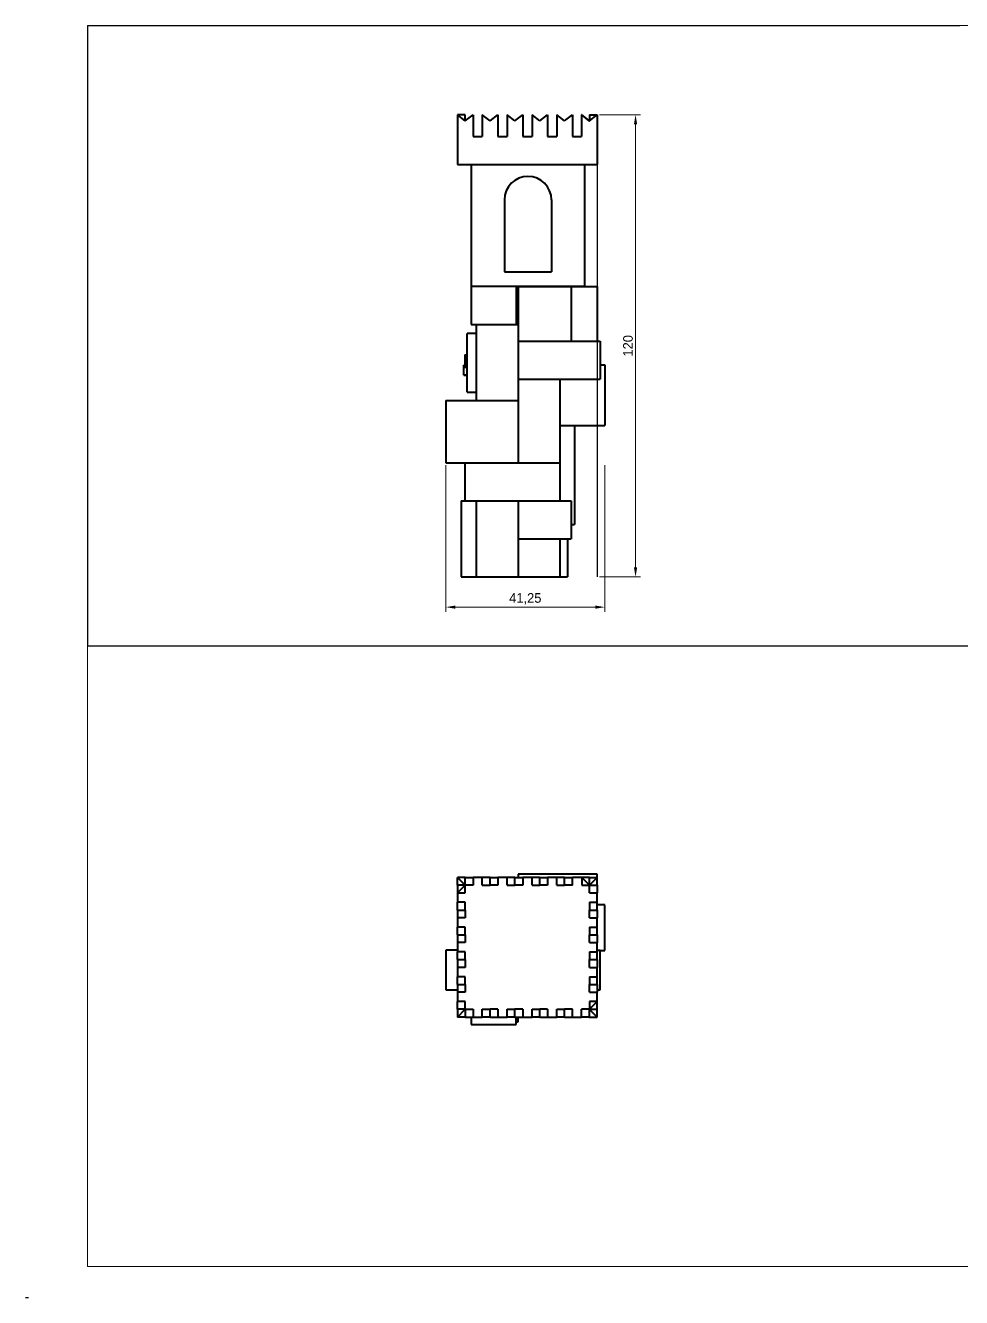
# Model space of a CAD drawing. Header units: millimetres. Extents: x 36 to 506, y 45 to 375.
# Drawn here: x 35.8 to 278.7, y 45.2 to 375.4 of the extents above; entities that cross this region are included whole.
import ezdxf

# ---------------------------------------------------------------- set-up
doc = ezdxf.new("R2010")
doc.units = ezdxf.units.MM
doc.layers.add('几何', color=7, linetype='Continuous')
doc.layers.add('边界', color=7, linetype='Continuous')
doc.dimstyles.new('ISO-25', dxfattribs={"dimtxt": 2.5, "dimasz": 2.5, "dimexe": 1.25, "dimexo": 0.625, "dimtad": 1, "dimtxsty": 'Standard', "dimcen": 2.5, "dimadec": 0, "dimazin": 0, "dimtfac": 1, "dimtmove": 0, "dimatfit": 3, "dimfxl": 1, "dimarcsym": 0})

# ---------------------------------------------------------------- blocks, each defined once
blk = doc.blocks.new('*D3')
at = {"color": 0, "lineweight": 15, "transparency": 16777216}
for p, q in [((184.78, 352.26), (195.35, 352.26)), ((194.1, 349.76), (194.1, 234.76)), ((184.78, 232.26), (195.35, 232.26))]:
    blk.add_line(p, q, dxfattribs=at)
at = {"color": 0, "transparency": 16777216}
for points in [[(193.68, 349.76), (194.52, 349.76), (194.1, 352.26)], [(193.68, 234.76), (194.52, 234.76), (194.1, 232.26)]]:
    blk.add_solid(points, dxfattribs=at)
at = {"layer": 'Defpoints', "color": 0, "transparency": 16777216}
for p in [(184.15, 352.26), (184.15, 232.26), (194.1, 232.26)]:
    blk.add_point(p, dxfattribs=at)
at = {"color": 0, "transparency": 16777216, "insert": (192.15, 292.26), "char_height": 2.5, "attachment_point": 5, "rotation": 90}
blk.add_mtext('120', dxfattribs=at)
blk = doc.blocks.new('*D4')
at = {"color": 0, "lineweight": 15, "transparency": 16777216}
for p, q in [((144.88, 261.26), (144.88, 223.16)), ((186.13, 261.26), (186.13, 223.16)), ((147.38, 224.41), (183.63, 224.41))]:
    blk.add_line(p, q, dxfattribs=at)
at = {"color": 0, "transparency": 16777216}
for points in [[(147.38, 224.83), (147.38, 223.99), (144.88, 224.41)], [(183.63, 224.83), (183.63, 223.99), (186.13, 224.41)]]:
    blk.add_solid(points, dxfattribs=at)
at = {"layer": 'Defpoints', "color": 0, "transparency": 16777216}
for p in [(144.88, 261.88), (186.13, 261.88), (186.13, 224.41)]:
    blk.add_point(p, dxfattribs=at)
at = {"color": 0, "transparency": 16777216, "insert": (165.5, 226.57), "char_height": 2.5, "attachment_point": 5}
blk.add_mtext('41,25', dxfattribs=at)

msp = doc.modelspace()

# ---------------------------------------------------------------- linework, layer by layer
for p, q in [((51.921, 375.436), (51.921, 214.328)), ((51.921, 375.436), (278.278, 375.436)), ((51.921, 214.328), (506.245, 214.328))]:
    msp.add_line(p, q)
msp.add_lwpolyline([(184.152, 352.256), (184.152, 232.256)])
msp.add_open_spline([(35.81, 45.165), (36.079, 45.165), (36.347, 45.165), (36.616, 45.165)], degree=3)
at = {"layer": '几何', "linetype": 'Continuous', "lineweight": 40}
for p, q in [((147.903, 352.256), (147.903, 339.309)), ((149.916, 352.256), (147.903, 352.256)), ((149.916, 350.645), (147.903, 352.256)), ((149.916, 350.645), (151.93, 352.256)), ((149.916, 350.645), (149.916, 352.256)), ((151.93, 352.256), (151.93, 346.617)), ((156.361, 350.645), (154.347, 352.256)), ((154.347, 352.256), (154.347, 346.617)), ((156.361, 350.645), (158.375, 352.256)), ((158.375, 352.256), (158.375, 346.617)), ((160.791, 352.256), (160.791, 346.617)), ((162.805, 350.645), (160.791, 352.256)), ((162.805, 350.645), (164.819, 352.256)), ((164.819, 352.256), (164.819, 346.617)), ((167.236, 352.256), (167.236, 346.617)), ((169.249, 350.645), (167.236, 352.256)), ((169.249, 350.645), (171.263, 352.256)), ((171.263, 352.256), (171.263, 346.617)), ((175.694, 350.645), (173.68, 352.256)), ((173.68, 352.256), (173.68, 346.617)), ((175.694, 350.645), (177.708, 352.256)), ((177.708, 352.256), (177.708, 346.617)), ((180.124, 352.193), (180.044, 352.256)), ((180.044, 352.256), (180.044, 346.617)), ((180.124, 352.256), (180.124, 352.193)), ((182.118, 350.661), (180.124, 352.256)), ((182.098, 350.645), (180.124, 352.193)), ((182.098, 350.645), (182.118, 350.661)), ((182.118, 350.661), (182.138, 350.676)), ((182.138, 350.676), (184.152, 352.256)), ((182.138, 352.256), (182.138, 350.676)), ((182.138, 352.256), (184.152, 352.256)), ((184.152, 352.256), (184.152, 339.309)), ((151.93, 346.617), (154.347, 346.617)), ((158.375, 346.617), (160.791, 346.617)), ((164.819, 346.617), (167.236, 346.617)), ((171.263, 346.617), (173.68, 346.617)), ((177.708, 346.617), (180.044, 346.617)), ((147.903, 339.309), (151.463, 339.309)), ((151.463, 339.309), (180.893, 339.309)), ((151.463, 339.309), (151.463, 307.707)), ((180.893, 339.309), (180.893, 307.707)), ((180.893, 339.309), (184.152, 339.309)), ((160.057, 330.122), (160.057, 311.441)), ((172.299, 330.122), (172.299, 311.441)), ((160.057, 311.441), (172.299, 311.441)), ((151.463, 307.707), (163.116, 307.707)), ((151.463, 307.707), (151.463, 297.831)), ((163.116, 307.707), (163.116, 297.831)), ((163.116, 307.707), (180.893, 307.707)), ((163.61, 307.678), (163.61, 307.634)), ((163.61, 307.678), (184.152, 307.678)), ((163.61, 307.634), (177.436, 307.634)), ((163.61, 307.634), (163.61, 297.831)), ((177.436, 307.634), (177.436, 293.486)), ((184.152, 307.678), (184.152, 293.486)), ((151.463, 297.831), (152.747, 297.831)), ((152.747, 297.831), (152.747, 295.445)), ((152.747, 297.831), (163.116, 297.831)), ((163.116, 297.831), (163.61, 297.831)), ((163.61, 297.831), (163.61, 293.486)), ((152.747, 295.445), (150.377, 295.445)), ((150.377, 289.93), (150.377, 295.445)), ((152.747, 295.445), (152.747, 280.252)), ((163.61, 293.486), (177.436, 293.486)), ((163.61, 293.486), (163.61, 283.61)), ((177.436, 293.486), (184.152, 293.486)), ((184.152, 293.486), (184.942, 293.486)), ((184.942, 293.486), (184.942, 287.363)), ((149.784, 289.93), (150.377, 289.93)), ((149.784, 289.93), (149.784, 289.833)), ((149.784, 289.833), (149.784, 287.266)), ((149.784, 289.833), (150.377, 289.833)), ((150.377, 289.834), (150.377, 289.93)), ((150.377, 287.266), (150.377, 289.834)), ((184.942, 287.363), (184.942, 283.61)), ((184.942, 287.363), (186.127, 287.363)), ((186.127, 287.363), (186.127, 271.561)), ((149.587, 286.706), (149.587, 287.264)), ((150.377, 287.264), (149.587, 287.264)), ((149.587, 284.73), (149.587, 286.706)), ((149.587, 286.706), (150.377, 286.706)), ((149.587, 284.597), (149.587, 284.73)), ((149.587, 284.73), (150.377, 284.73)), ((149.587, 284.597), (150.377, 284.597)), ((149.784, 287.266), (150.377, 287.266)), ((150.377, 287.264), (150.377, 287.266)), ((150.377, 286.706), (150.377, 287.264)), ((150.377, 284.73), (150.377, 286.706)), ((150.377, 284.597), (150.377, 284.73)), ((150.377, 280.252), (150.377, 284.597)), ((163.61, 283.61), (174.474, 283.61)), ((163.61, 283.61), (163.61, 261.883)), ((174.474, 283.61), (184.942, 283.61)), ((174.474, 283.61), (174.474, 261.883)), ((144.877, 278.079), (152.747, 278.079)), ((144.877, 278.079), (144.877, 261.883)), ((150.377, 280.252), (152.747, 280.252)), ((152.747, 280.252), (152.747, 278.079)), ((152.747, 278.079), (163.61, 278.079)), ((174.474, 271.561), (178.226, 271.561)), ((174.474, 271.561), (178.226, 271.561)), ((178.226, 271.561), (186.127, 271.561)), ((178.226, 271.561), (178.226, 245.884)), ((144.877, 261.883), (149.784, 261.883)), ((149.784, 261.883), (149.784, 252.007)), ((149.784, 261.883), (163.61, 261.883)), ((163.61, 261.883), (174.474, 261.883)), ((174.474, 261.883), (174.474, 252.007)), ((148.828, 252.007), (148.828, 232.256)), ((148.828, 252.007), (149.784, 252.007)), ((149.784, 252.007), (152.747, 252.007)), ((152.747, 252.007), (163.61, 252.007)), ((152.747, 252.007), (152.747, 232.256)), ((163.61, 252.007), (177.436, 252.007)), ((163.61, 252.007), (163.61, 232.256)), ((177.436, 252.007), (177.436, 245.884)), ((177.436, 245.884), (177.436, 242.132)), ((177.436, 245.884), (178.226, 245.884)), ((163.61, 242.132), (176.449, 242.132)), ((174.474, 242.132), (174.474, 232.256)), ((176.449, 242.132), (176.449, 232.256)), ((176.449, 242.132), (177.436, 242.132)), ((148.828, 232.256), (152.747, 232.256)), ((152.747, 232.256), (163.61, 232.256)), ((163.61, 232.256), (174.474, 232.256)), ((174.474, 232.256), (176.449, 232.256)), ((149.916, 154.238), (147.903, 154.238)), ((149.916, 152.225), (147.903, 154.238)), ((147.903, 152.225), (147.903, 154.238)), ((149.916, 152.225), (147.903, 150.211)), ((149.916, 152.225), (147.903, 152.225)), ((147.903, 152.225), (147.903, 150.211)), ((149.916, 152.225), (149.916, 154.238)), ((149.916, 154.238), (151.93, 154.238)), ((149.916, 150.211), (149.916, 152.225)), ((151.93, 152.225), (149.916, 152.225)), ((151.93, 154.238), (151.93, 152.225)), ((154.347, 154.238), (151.93, 154.238)), ((154.347, 152.225), (154.347, 154.238)), ((156.361, 154.238), (154.347, 154.238)), ((154.347, 152.225), (156.361, 152.225)), ((156.361, 152.225), (156.361, 154.238)), ((156.361, 154.238), (158.375, 154.238)), ((158.375, 152.225), (156.361, 152.225)), ((160.791, 154.238), (158.375, 154.238)), ((158.375, 154.238), (158.375, 152.225)), ((160.791, 152.225), (160.791, 154.238)), ((162.805, 154.238), (160.791, 154.238)), ((160.791, 152.225), (162.805, 152.225)), ((162.805, 152.225), (162.805, 154.238)), ((162.805, 154.238), (163.61, 154.238)), ((164.819, 152.225), (162.805, 152.225)), ((184.152, 155.044), (163.61, 155.044)), ((163.61, 155.044), (163.61, 154.238)), ((163.61, 154.238), (164.819, 154.238)), ((164.819, 154.238), (164.819, 152.225)), ((167.236, 154.238), (164.819, 154.238)), ((167.236, 152.225), (167.236, 154.238)), ((169.249, 154.238), (167.236, 154.238)), ((167.236, 152.225), (169.249, 152.225)), ((169.249, 154.238), (171.263, 154.238)), ((169.249, 152.225), (169.249, 154.238)), ((171.263, 152.225), (169.249, 152.225)), ((171.263, 154.238), (171.263, 152.225)), ((173.68, 154.238), (171.263, 154.238)), ((175.694, 154.238), (173.68, 154.238)), ((173.68, 152.225), (173.68, 154.238)), ((173.68, 152.225), (175.694, 152.225)), ((175.694, 152.225), (175.694, 154.238)), ((175.694, 154.238), (177.708, 154.238)), ((177.708, 152.225), (175.694, 152.225)), ((180.124, 154.238), (177.708, 154.238)), ((177.708, 152.225), (177.708, 154.238)), ((182.138, 154.238), (180.124, 154.238)), ((182.138, 152.225), (180.124, 154.238)), ((180.124, 154.238), (180.124, 152.225)), ((180.124, 152.225), (182.138, 152.225)), ((182.138, 152.225), (182.138, 154.238)), ((182.138, 154.238), (184.152, 154.238)), ((182.138, 152.225), (184.152, 154.238)), ((182.138, 152.225), (184.152, 152.225)), ((182.138, 150.211), (182.138, 152.225)), ((184.152, 154.238), (184.152, 155.044)), ((184.152, 152.225), (184.152, 154.238)), ((184.152, 152.225), (184.152, 150.211)), ((147.903, 150.211), (147.903, 147.794)), ((147.903, 150.211), (149.916, 150.211)), ((182.138, 150.211), (184.152, 150.211)), ((184.152, 147.794), (184.152, 150.211)), ((149.916, 147.794), (147.903, 147.794)), ((147.903, 145.78), (147.903, 147.794)), ((147.903, 145.78), (149.916, 145.78)), ((147.903, 145.78), (147.903, 143.766)), ((149.916, 145.78), (149.916, 147.794)), ((149.916, 145.78), (149.916, 143.766)), ((182.138, 147.794), (182.138, 145.78)), ((182.138, 147.794), (184.152, 147.794)), ((182.138, 145.78), (184.152, 145.78)), ((182.138, 143.766), (182.138, 145.78)), ((184.152, 147.143), (184.152, 147.794)), ((186.127, 147.143), (184.152, 147.143)), ((184.152, 145.78), (184.152, 147.143)), ((184.152, 145.78), (184.152, 143.766)), ((186.127, 135.292), (186.127, 147.143)), ((149.916, 143.766), (147.903, 143.766)), ((147.903, 143.766), (147.903, 141.35)), ((182.138, 143.766), (184.152, 143.766)), ((184.152, 141.35), (184.152, 143.766)), ((149.916, 141.35), (147.903, 141.35)), ((147.903, 139.336), (147.903, 141.35)), ((147.903, 139.336), (149.916, 139.336)), ((147.903, 139.336), (147.903, 137.322)), ((149.916, 139.336), (149.916, 141.35)), ((149.916, 139.336), (149.916, 137.322)), ((182.138, 141.35), (182.138, 139.336)), ((182.138, 141.35), (184.152, 141.35)), ((182.138, 139.336), (184.152, 139.336)), ((182.138, 137.322), (182.138, 139.336)), ((184.152, 139.336), (184.152, 141.35)), ((184.152, 139.336), (184.152, 137.322)), ((149.916, 137.322), (147.903, 137.322)), ((147.903, 137.322), (147.903, 135.324)), ((182.138, 137.322), (184.152, 137.322)), ((184.152, 134.906), (184.152, 137.322)), ((144.877, 135.324), (144.877, 125.053)), ((147.903, 135.324), (144.877, 135.324)), ((147.903, 135.324), (147.903, 134.906)), ((147.903, 132.892), (147.903, 134.906)), ((149.916, 134.906), (147.903, 134.906)), ((147.903, 132.892), (147.903, 130.878)), ((147.903, 132.892), (149.916, 132.892)), ((149.916, 132.892), (149.916, 134.906)), ((149.916, 132.892), (149.916, 130.878)), ((182.138, 134.906), (182.138, 132.892)), ((182.138, 134.906), (184.152, 134.906)), ((182.138, 132.892), (184.152, 132.892)), ((182.138, 130.878), (182.138, 132.892)), ((184.942, 135.292), (184.152, 135.292)), ((184.152, 132.892), (184.152, 134.906)), ((184.152, 132.892), (184.152, 130.878)), ((184.942, 135.292), (186.127, 135.292)), ((184.942, 125.022), (184.942, 135.292)), ((149.916, 130.878), (147.903, 130.878)), ((147.903, 130.878), (147.903, 128.461)), ((182.138, 130.878), (184.152, 130.878)), ((184.152, 128.461), (184.152, 130.878)), ((149.916, 128.461), (147.903, 128.461)), ((147.903, 126.447), (147.903, 128.461)), ((147.903, 126.447), (147.903, 125.053)), ((147.903, 126.447), (149.916, 126.447)), ((149.916, 126.447), (149.916, 128.461)), ((149.916, 126.447), (149.916, 124.433)), ((182.138, 128.461), (182.138, 126.447)), ((182.138, 128.461), (184.152, 128.461)), ((182.138, 126.447), (184.152, 126.447)), ((182.138, 124.433), (182.138, 126.447)), ((184.152, 126.447), (184.152, 128.461)), ((184.152, 126.447), (184.152, 125.022)), ((144.877, 125.053), (147.903, 125.053)), ((147.903, 125.053), (147.903, 124.433)), ((149.916, 124.433), (147.903, 124.433)), ((147.903, 124.433), (147.903, 122.017)), ((182.138, 124.433), (184.152, 124.433)), ((184.152, 125.022), (184.942, 125.022)), ((184.152, 125.022), (184.152, 124.433)), ((184.152, 122.017), (184.152, 124.433)), ((149.916, 122.017), (147.903, 122.017)), ((147.903, 120.003), (147.903, 122.017)), ((147.903, 120.003), (147.903, 117.989)), ((149.916, 120.003), (147.903, 120.003)), ((147.903, 117.989), (149.916, 120.003)), ((149.916, 120.003), (149.916, 122.017)), ((149.916, 120.003), (151.93, 120.003)), ((149.916, 120.003), (149.916, 117.989)), ((151.93, 120.003), (151.93, 117.989)), ((154.347, 117.989), (154.347, 120.003)), ((154.347, 120.003), (156.361, 120.003)), ((156.361, 117.989), (156.361, 120.003)), ((158.375, 120.003), (156.361, 120.003)), ((158.375, 120.003), (158.375, 117.989)), ((160.791, 120.003), (162.805, 120.003)), ((160.791, 117.989), (160.791, 120.003)), ((164.819, 120.003), (162.805, 120.003)), ((162.805, 117.989), (162.805, 120.003)), ((164.819, 120.003), (164.819, 117.989)), ((167.236, 120.003), (169.249, 120.003)), ((167.236, 117.989), (167.236, 120.003)), ((169.249, 117.989), (169.249, 120.003)), ((171.263, 120.003), (169.249, 120.003)), ((171.263, 120.003), (171.263, 117.989)), ((173.68, 120.003), (175.694, 120.003)), ((173.68, 117.989), (173.68, 120.003)), ((175.694, 117.989), (175.694, 120.003)), ((177.708, 120.003), (175.694, 120.003)), ((177.708, 117.989), (177.708, 120.003)), ((180.044, 117.989), (180.044, 120.003)), ((182.098, 120.003), (180.044, 120.003)), ((182.098, 120.003), (182.098, 117.989)), ((182.098, 120.003), (182.138, 120.003)), ((182.138, 120.043), (184.152, 122.017)), ((182.138, 122.017), (182.138, 120.043)), ((184.152, 122.017), (182.138, 122.017)), ((182.138, 120.003), (182.138, 120.043)), ((182.138, 120.003), (184.152, 120.003)), ((182.138, 120.003), (182.138, 119.964)), ((184.152, 117.989), (182.138, 119.964)), ((184.152, 120.003), (184.152, 122.017)), ((184.152, 117.989), (184.152, 120.003)), ((149.916, 117.989), (147.903, 117.989)), ((149.916, 117.989), (151.463, 117.989)), ((151.463, 117.989), (151.93, 117.989)), ((151.463, 117.989), (151.463, 116.035)), ((151.463, 116.035), (163.116, 116.035)), ((151.93, 117.989), (154.347, 117.989)), ((156.361, 117.989), (154.347, 117.989)), ((156.361, 117.989), (158.375, 117.989)), ((158.375, 117.989), (160.791, 117.989)), ((162.805, 117.989), (160.791, 117.989)), ((162.805, 117.989), (163.61, 117.989)), ((163.116, 116.726), (163.116, 117.989)), ((163.116, 116.035), (163.116, 116.726)), ((163.116, 116.726), (163.61, 116.726)), ((163.61, 117.989), (164.819, 117.989)), ((163.61, 116.726), (163.61, 117.989)), ((164.819, 117.989), (167.236, 117.989)), ((169.249, 117.989), (167.236, 117.989)), ((169.249, 117.989), (171.263, 117.989)), ((171.263, 117.989), (173.68, 117.989)), ((175.694, 117.989), (173.68, 117.989)), ((175.694, 117.989), (177.708, 117.989)), ((177.708, 117.989), (180.044, 117.989)), ((182.098, 117.989), (180.044, 117.989)), ((182.098, 117.989), (184.152, 117.989))]:
    msp.add_line(p, q, dxfattribs=at)
msp.add_arc((166.178, 330.122), 6.121, 0, 180, dxfattribs=at)
at = {"layer": '边界', "linetype": 'Continuous', "lineweight": 15}
for p, q in [((506.245, 375.436), (51.921, 375.436)), ((51.921, 375.436), (51.921, 53.22)), ((55.949, 214.328), (51.921, 214.328)), ((51.921, 53.22), (506.245, 53.22))]:
    msp.add_line(p, q, dxfattribs=at)

# ---------------------------------------------------------------- dimensions: what is measured, and where the dimension line sits
dim = msp.add_linear_dim(base=(194.1, 232.256), p1=(184.152, 352.256), p2=(184.152, 232.256), angle=90, dimstyle='ISO-25', override={"dimgap": 0.7, "dimrnd": 0.01, "dimadec": 2, "dimfrac": 2, "dimlwd": 15, "dimlwe": 15})
dim.commit()
dim.dimension.update_dxf_attribs({"geometry": '*D3', "text_midpoint": (194.1, 292.256), "dimtype": 160})
dim = msp.add_linear_dim(base=(186.127, 224.41), p1=(144.877, 261.883), p2=(186.127, 261.883), dimstyle='ISO-25', override={"dimgap": 0.7, "dimrnd": 0.01, "dimadec": 2, "dimfrac": 2, "dimlwd": 15, "dimlwe": 15})
dim.commit()
dim.dimension.update_dxf_attribs({"geometry": '*D4', "text_midpoint": (165.502, 226.569)})

doc.saveas('drawing.dxf')
